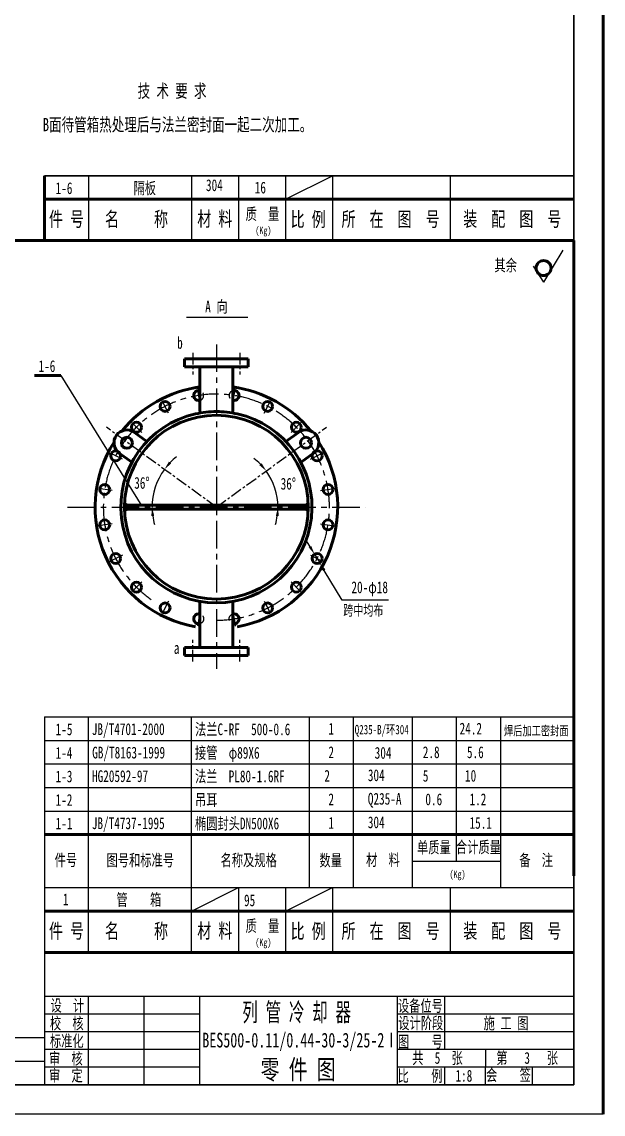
# Model space of a CAD drawing. Header units: millimetres. Extents: x 14092 to 63012, y 39469 to 71324.
# Drawn here: x 33193 to 34775, y 39595 to 42566 of the extents above; entities that cross this region are included whole.
import ezdxf
from ezdxf.enums import TextEntityAlignment as Align

# ---------------------------------------------------------------- set-up
doc = ezdxf.new("R2010")
doc.units = ezdxf.units.MM
for name, pattern in [('CENTER', [50.8, 31.75, -6.35, 6.35, -6.35]), ('CENTERX2', [4, 2.5, -0.5, 0.5, -0.5]), ('DASHEDX2', [38.1, 25.4, -12.7]), ('PHANTOM2', [31.75, 15.875, -3.175, 3.175, -3.175, 3.175, -3.175])]:
    doc.linetypes.add(name, pattern=pattern)
doc.layers.get('0').update_dxf_attribs({"lineweight": 60})
doc.layers.get('DEFPOINTS').update_dxf_attribs({"color": 1, "linetype": 'PHANTOM2', "lineweight": 30})
for name, color, linetype, lineweight in [('AA', 1, 'DASHEDX2', 30), ('CCX', 1, 'Continuous', 30), ('DD', 1, 'CENTER', 30)]:
    doc.layers.add(name, color=color, linetype=linetype, lineweight=lineweight)
doc.styles.add('HZ', font='SIMFANG.TTF', dxfattribs={"width": 0.7})
doc.styles.add('HZ123', font='SIMFANG.TTF', dxfattribs={"width": 0.7, "height": 2.5})
doc.styles.add('HZTXT', font='SIMFANG.TTF', dxfattribs={"width": 0.7, "height": 2.5})
doc.styles.add('WZ5', font='SIMFANG.TTF', dxfattribs={"width": 0.7})
doc.dimstyles.new('ISO-25$2', dxfattribs={"dimscale": 8, "dimtxt": 4, "dimasz": 3, "dimexe": 1.25, "dimexo": 0, "dimgap": 1.5, "dimtad": 2, "dimtih": 1, "dimtoh": 1, "dimdec": 0, "dimdsep": 46, "dimtxsty": 'HZ', "dimcen": 3, "dimadec": 0, "dimazin": 0, "dimtm": 1e-09, "dimtfac": 8, "dimtdec": 0, "dimtmove": 0, "dimatfit": 3, "dimfxl": 1, "dimarcsym": 0})
doc.dimstyles.new('ISO-25$3', dxfattribs={"dimscale": 8, "dimtxt": 4, "dimasz": 3, "dimexe": 1.25, "dimexo": 0, "dimgap": 1.5, "dimtad": 2, "dimtih": 1, "dimtoh": 1, "dimdec": 0, "dimdsep": 46, "dimtxsty": 'HZ', "dimcen": -2.5, "dimadec": 0, "dimazin": 0, "dimtm": 1e-09, "dimtfac": 8, "dimtdec": 0, "dimtmove": 0, "dimatfit": 3, "dimldrblk": 'NONE', "dimfxl": 1, "dimarcsym": 0})

# ---------------------------------------------------------------- blocks, each defined once
blk = doc.blocks.new('*D149')
at = {"layer": 'CCX', "color": 0, "lineweight": -2}
for p, q in [((33977.3, 41138.2), (33964.9, 41158.8)), ((33989.7, 41117.6), (34003.6, 41094.5)), ((34064.7, 40993), (34016, 41073.9)), ((34191.2, 40993), (34064.7, 40993))]:
    blk.add_line(p, q, dxfattribs=at)
at = {"layer": 'CCX', "color": 0}
for points in [[(33980.7, 41140.3), (33973.9, 41136.1), (33989.7, 41117.6)], [(34019.4, 41076), (34012.5, 41071.9), (34003.6, 41094.5)]]:
    blk.add_solid(points, dxfattribs=at)
at = {"layer": 'DEFPOINTS', "color": 0}
for p in [(33989.7, 41117.6), (34003.6, 41094.5)]:
    blk.add_point(p, dxfattribs=at)
at = {"layer": 'CCX', "color": 0, "insert": (34139.7, 41023.4), "char_height": 32, "attachment_point": 5, "style": 'HZ'}
blk.add_mtext('20-φ18', dxfattribs=at)
blk = doc.blocks.new('_None')
blk = doc.blocks.new('*D157')
at = {"layer": 'CCX', "color": 0, "lineweight": -2}
for start, end in [(44.2144, 52.4287), (360, 36), (343.5713, 351.7856)]:
    blk.add_arc((33722.6, 41245.7), 167.5, start, end, dxfattribs=at)
at = {"layer": 'CCX', "color": 0}
for points in [[(33845.8, 41365.1), (33839.7, 41359.9), (33858.2, 41344.2)], [(33884.5, 41222), (33892.5, 41221.5), (33890.2, 41245.7)]]:
    blk.add_solid(points, dxfattribs=at)
at = {"layer": 'DEFPOINTS', "color": 0}
for p in [(34021.9, 41463.1), (33886.5, 41280.5), (33317.9, 41245.7), (33722.6, 41245.7), (34128.3, 41245.7)]:
    blk.add_point(p, dxfattribs=at)
at = {"layer": 'CCX', "color": 0, "insert": (33918.3, 41309.3), "char_height": 32, "attachment_point": 5, "style": 'HZ'}
blk.add_mtext('36°', dxfattribs=at)
blk = doc.blocks.new('*D158')
at = {"layer": 'CCX', "color": 0, "lineweight": -2}
for start, end in [(128.2585, 136.1292), (144, 180), (187.8708, 195.7415)]:
    blk.add_arc((33722.6, 41245.7), 174.8, start, end, dxfattribs=at)
at = {"layer": 'CCX', "color": 0}
for points in [[(33599.7, 41364.3), (33593.5, 41369.4), (33581.2, 41348.4)], [(33545.5, 41221.5), (33553.4, 41222), (33547.8, 41245.7)]]:
    blk.add_solid(points, dxfattribs=at)
at = {"layer": 'DEFPOINTS', "color": 0}
for p in [(33423.4, 41463.1), (33562.9, 41316.8), (33317.9, 41245.7), (33722.6, 41245.7), (34128.3, 41245.7)]:
    blk.add_point(p, dxfattribs=at)
at = {"layer": 'CCX', "color": 0, "insert": (33520, 41311.5), "char_height": 32, "attachment_point": 5, "style": 'HZ'}
blk.add_mtext('36°', dxfattribs=at)

msp = doc.modelspace()

# ---------------------------------------------------------------- hatches: boundary and pattern name
h = msp.add_hatch(color=256)
h.paths.add_polyline_path([(33966.7, 41250.7), (33972.6, 41250.7, 0.005718), (33972.4, 41256.4)])
h.paths.add_polyline_path([(33966.7, 41240.7), (33972.4, 41235, 0.005718), (33972.6, 41240.7)])

# ---------------------------------------------------------------- linework, layer by layer
at = {"color": 7}
for p, q in [((34774.7, 44347), (34774.7, 39595)), ((28246.7, 41971), (34694.7, 41971)), ((31810.4, 41971), (33250.4, 41971)), ((34694.7, 41971), (34694.7, 40419)), ((34694.7, 41971), (34694.7, 40419)), ((34694.7, 40819), (34694.7, 40243))]:
    msp.add_line(p, q, dxfattribs=at)
at = {"lineweight": 35}
for p, q in [((34694.7, 44267), (34694.7, 39675)), ((34694.7, 39675), (28246.7, 39675))]:
    msp.add_line(p, q, dxfattribs=at)
for p, q in [((33254.7, 42147), (33254.7, 41971)), ((33254.7, 42083), (34694.7, 42083)), ((33636.1, 41649.1), (33636.1, 41627.1)), ((33636.1, 41649.1), (33730.9, 41649.1)), ((33636.1, 41649.1), (33636.1, 41627.1)), ((33636.1, 41649.1), (33636.1, 41627.1)), ((33636.1, 41649.1), (33730.9, 41649.1)), ((33809.2, 41649.1), (33714.4, 41649.1)), ((33809.2, 41649.1), (33714.4, 41649.1)), ((33809.2, 41649.1), (33809.2, 41627.1)), ((33809.2, 41649.1), (33809.2, 41627.1)), ((33809.2, 41649.1), (33809.2, 41627.1)), ((33636.1, 41627.1), (33730.9, 41627.1)), ((33677.6, 41627.1), (33677.6, 41505.7)), ((33809.2, 41627.1), (33714.4, 41627.1)), ((33767.6, 41627.1), (33767.6, 41505.7)), ((33533.7, 41424.3), (33499.7, 41449)), ((33911.6, 41424.3), (33945.6, 41449)), ((33492.5, 41367.7), (33458.5, 41392.4)), ((33952.8, 41367.7), (33986.7, 41392.4)), ((33472.7, 41250.7), (33972.6, 41250.7)), ((33472.7, 41240.7), (33972.6, 41240.7)), ((33472.9, 41256.4), (33478.6, 41250.7)), ((33472.9, 41235), (33478.6, 41240.7)), ((33972.4, 41256.4), (33966.7, 41250.7)), ((33972.4, 41235), (33966.7, 41240.7)), ((33677.6, 40864.2), (33677.6, 40985.7)), ((33767.6, 40864.2), (33767.6, 40985.7)), ((33636.1, 40842.2), (33636.1, 40864.2)), ((33636.1, 40842.2), (33636.1, 40864.2)), ((33636.1, 40842.2), (33636.1, 40864.2)), ((33636.1, 40864.2), (33730.9, 40864.2)), ((33809.2, 40864.2), (33714.4, 40864.2)), ((33809.2, 40842.2), (33809.2, 40864.2)), ((33809.2, 40842.2), (33809.2, 40864.2)), ((33809.2, 40842.2), (33809.2, 40864.2)), ((33636.1, 40842.2), (33730.9, 40842.2)), ((33636.1, 40842.2), (33730.9, 40842.2)), ((33809.2, 40842.2), (33714.4, 40842.2)), ((33809.2, 40842.2), (33714.4, 40842.2)), ((33254.7, 40355.2), (34696.3, 40355.2)), ((33254.7, 40147), (34694.7, 40147)), ((33254.7, 40035), (34694.7, 40035))]:
    msp.add_line(p, q)
at = {"lineweight": -3, "ltscale": 8}
for q in [(34665.8, 41944.6), (34584.9, 41900.9), (34584.9, 41900.9)]:
    msp.add_line((34613.1, 41857.7), q, dxfattribs=at)
at = {"color": 0}
msp.add_line((33227.7, 41603.5), (33299.7, 41603.5), dxfattribs=at)
at = {"lineweight": 30}
msp.add_line((33254.7, 40675.3), (33254.7, 39675), dxfattribs=at)
for centre, radius in [((34612.6, 41895.8), 20.3), ((33583, 41519.7), 13.5), ((33862.2, 41519.7), 13.5), ((33722.6, 41245.7), 250), ((33505.2, 41463.1), 13.5), ((33940.1, 41463.1), 13.5), ((33479.1, 41420.7), 15), ((33966.2, 41420.7), 15), ((33448.7, 41385.3), 13.5), ((33996.6, 41385.3), 13.5), ((33418.9, 41293.8), 13.5), ((34026.4, 41293.8), 13.5), ((33418.9, 41197.6), 13.5), ((34026.4, 41197.6), 13.5), ((34026.4, 41197.6), 13.5), ((33448.7, 41106.1), 13.5), ((33996.6, 41106.1), 13.5), ((33996.6, 41106.1), 13.5), ((33505.2, 41028.2), 13.5), ((33940.1, 41028.2), 13.5), ((33583, 40971.7), 13.5), ((33862.2, 40971.7), 13.5)]:
    msp.add_circle(centre, radius)
for centre, radius, start, end in [((33722.6, 41245.7), 330, 97.8375, 141.0513), ((33722.6, 41245.7), 330, 99.9464, 101.0058), ((33674.5, 41549.4), 13.5, 76.709, 283.291), ((33722.6, 41245.7), 330, 38.9487, 82.1625), ((33770.7, 41549.4), 13.5, 256.709, 103.291), ((33722.6, 41245.7), 260, 102.6639, 270), ((33722.6, 41245.7), 260, 102.6639, 104.0228), ((33722.6, 41245.7), 260, 90, 102.6639), ((33722.6, 41245.7), 260, 77.3361, 90), ((33722.6, 41245.7), 260, 270, 77.3361), ((33479.1, 41420.7), 35, 54, 234), ((33966.2, 41420.7), 35, 306, 126), ((33722.6, 41245.7), 330, 147.5464, 260.0536), ((33722.6, 41245.7), 330, 279.9464, 32.4536), ((33674.5, 40942), 13.5, 76.709, 283.291), ((33770.7, 40942), 13.5, 256.709, 103.291)]:
    msp.add_arc(centre, radius, start, end)
at = {"layer": 'AA'}
for centre in [(33674.5, 40942), (33770.7, 40942)]:
    msp.add_circle(centre, 13.5, dxfattribs=at)
for centre, start, end in [((33674.5, 41549.4), 283.291, 76.709), ((33770.7, 41549.4), 103.291, 256.709)]:
    msp.add_arc(centre, 13.5, start, end, dxfattribs=at)
at = {"layer": 'CCX'}
for p, q in [((34774.7, 39595), (34774.7, 44347)), ((34694.7, 41971), (34694.7, 42539)), ((33374.7, 42147), (33374.7, 41971)), ((33654.7, 42147), (33654.7, 41971)), ((33782.7, 42147), (33782.7, 41971)), ((33910.7, 42147), (33910.7, 41971)), ((33910.7, 42083), (34038.7, 42147)), ((34038.7, 42147), (34038.7, 41971)), ((34358.7, 42147), (34358.7, 41971)), ((33641, 41762.1), (33808.2, 41762.1)), ((33299.7, 41603.5), (33519.6, 41248.5)), ((33254.7, 40675.3), (34696.3, 40675.3)), ((33374.9, 40035), (33374.9, 40675.3)), ((33655.2, 40035), (33655.2, 40675.3)), ((33975.5, 40211), (33975.5, 40675.3)), ((34095.7, 40211), (34095.7, 40675.3)), ((34255.8, 40211), (34255.8, 40675.3)), ((34376, 40283.1), (34376, 40675.3)), ((34496.1, 40211), (34496.1, 40675.3)), ((33254.7, 40611.3), (34696.3, 40611.3)), ((33254.7, 40547.3), (34696.3, 40547.3)), ((33254.7, 40483.3), (34696.3, 40483.3)), ((33254.7, 40419.3), (34696.3, 40419.3)), ((34255.8, 40283.1), (34496.1, 40283.1)), ((34694.7, 39675), (34694.7, 40243)), ((33254.7, 40211), (34694.7, 40211)), ((33655.2, 40147), (33782.7, 40211)), ((33782.7, 40211), (33782.7, 40035)), ((33910.7, 40147), (34038.7, 40211)), ((33910.7, 40211), (33910.7, 40035)), ((34038.7, 40211), (34038.7, 40035)), ((34358.7, 40211), (34358.7, 40035)), ((34694.7, 40035), (33254.7, 40035)), ((34694.7, 40035), (33254.7, 40035)), ((33254.7, 40035), (34694.7, 40035)), ((33254.7, 40035), (34694.7, 40035)), ((33254.7, 40035), (34694.7, 40035)), ((34694.7, 39675), (34694.7, 40035)), ((34694.7, 39915), (33254.7, 39915)), ((33373.6, 39915), (33373.6, 39675)), ((33525.5, 39915), (33525.5, 39675)), ((33676.7, 39915), (33676.7, 39675)), ((34214.7, 39915), (34214.7, 39675)), ((34342.7, 39915), (34342.7, 39771)), ((33676.7, 39867), (33254.7, 39867)), ((34694.7, 39867), (34214.7, 39867)), ((33676.7, 39819), (33254.7, 39819)), ((34694.7, 39819), (34214.7, 39819)), ((31813.1, 39803.1), (33254.7, 39803.1)), ((33676.7, 39771), (33254.7, 39771)), ((34694.7, 39771), (34214.7, 39771)), ((34454.7, 39771), (34454.7, 39723)), ((31813.1, 39739.1), (33254.7, 39739.1)), ((33676.7, 39723), (33254.7, 39723)), ((34694.7, 39723), (34214.7, 39723)), ((34342.7, 39723), (34342.7, 39675)), ((34454.7, 39675), (34454.7, 39723)), ((34582.7, 39675), (34582.7, 39723)), ((34774.7, 39595), (28046.7, 39595))]:
    msp.add_line(p, q, dxfattribs=at)
at = {"layer": 'CCX', "lineweight": 35}
msp.add_line((33254.7, 42147), (34694.7, 42147), dxfattribs=at)
at = {"layer": 'DD', "linetype": 'CENTERX2', "ltscale": 30}
for p, q in [((33722.6, 41688.5), (33722.6, 40805.9)), ((33317.9, 41245.7), (34128.3, 41245.7))]:
    msp.add_line(p, q, dxfattribs=at)
at = {"layer": 'DD'}
for p, q in [((33658.6, 41665.6), (33658.6, 41606.1)), ((33786.7, 41665.6), (33786.7, 41606.1)), ((33677.7, 41529.3), (33671.3, 41569.6)), ((33767.6, 41529.3), (33774, 41569.6)), ((33592.3, 41501.5), (33573.7, 41537.9)), ((33853, 41501.5), (33871.6, 41537.9)), ((33519.6, 41448.7), (33490.7, 41477.6)), ((33925.7, 41448.7), (33954.6, 41477.6)), ((33722.6, 41245.7), (33423.4, 41463.1)), ((33722.6, 41245.7), (34021.9, 41463.1)), ((33466.8, 41376), (33430.4, 41394.6)), ((33978.5, 41376), (34014.9, 41394.6)), ((33439.1, 41290.6), (33398.7, 41297)), ((34006.2, 41290.6), (34046.6, 41297)), ((33439.1, 41200.8), (33398.7, 41194.4)), ((34006.2, 41200.8), (34046.6, 41194.4)), ((34006.2, 41200.8), (34046.6, 41194.4)), ((33466.8, 41115.3), (33430.4, 41096.8)), ((33978.5, 41115.3), (34014.9, 41096.8)), ((33978.5, 41115.3), (34014.9, 41096.8)), ((33519.6, 41042.6), (33490.7, 41013.7)), ((33925.7, 41042.6), (33954.6, 41013.7)), ((33592.3, 40989.8), (33573.7, 40953.4)), ((33853, 40989.8), (33871.6, 40953.4)), ((33677.7, 40962.1), (33671.3, 40921.7)), ((33767.6, 40962.1), (33774, 40921.7)), ((33658.6, 40825.8), (33658.6, 40885.3)), ((33786.7, 40825.8), (33786.7, 40885.3))]:
    msp.add_line(p, q, dxfattribs=at)
at = {"layer": 'DD', "linetype": 'CENTERX2', "ltscale": 30}
msp.add_arc((33722.6, 41245.7), 307.5, 270, 234.8577, dxfattribs=at)

# ---------------------------------------------------------------- texts
at = {"style": 'HZ123', "width": 0.7}
msp.add_text('1-6', height=32, dxfattribs=at).set_placement((33238.8, 41613.3))
at = {"layer": 'CCX'}
for s, height, style, width, p in [('技 术 要 求', 35.71, 'HZ', 0.7, (33508.4, 42359.8)), ('B面待管箱热处理后与法兰密封面一起二次加工。', 35.714, 'HZ', 0.7, (33250.5, 42268.2)), ('1-6', 32, 'HZ', 0.7, (33285.3, 42097.2)), ('隔板   ', 32, 'HZ', 0.7, (33497.3, 42097.4)), ('304', 32, 'HZ123', 0.7, (33694.3, 42105.3)), ('16', 32, 'HZ', 0.7, (33827, 42098.9)), ('质  量', 32, 'WZ5', 0.7, (33802.1, 42027.2)), ('件 号', 40, 'WZ5', 0.7, (33267.2, 42009.4)), ('  名     称', 40, 'WZ5', 0.7, (33381.5, 42009.1)), ('材 料', 40, 'WZ5', 0.7, (33670.7, 42009.8)), ('比 例', 40, 'WZ5', 0.7, (33924.5, 42008.7)), ('所  在  图  号', 40, 'WZ5', 0.7, (34063, 42009)), ('装  配  图  号', 40, 'WZ5', 0.7, (34394.1, 42009.4)), ('(Kg)', 20.02, 'HZ', 0.7, (33828.5, 41988.3)), ('(Kg)', 20.02, 'HZ', 0.7, (33828.5, 41988.3)), ('其余', 32, 'HZ', 0.7, (34479, 41887.5)), ('b', 32, 'HZ123', 0.7, (33615.9, 41676.4)), ('跨中均布', 28.57, 'HZ', 0.7, (34067.8, 40951.1)), ('a', 32, 'HZ123', 0.7, (33606.8, 40846.8)), ('1-5', 32, 'HZ', 0.7, (33285.3, 40625.5)), ('JB/T4701-2000', 32.036, 'HZ', 0.7, (33383.7, 40626.1)), ('法兰C-RF  500-0.6', 32, 'HZ', 0.7, (33664.5, 40625.6)), ('1', 32, 'HZ', 0.7, (34027.4, 40627.1)), ('Q235-B/环304', 25.6, 'HZ123', 0.7, (34098.9, 40628)), ('24.2', 32, 'HZ', 0.7, (34384.2, 40627.6)), ('焊后加工密封面', 25.6, 'HZ', 0.7, (34505, 40625)), ('1-4', 32, 'HZ', 0.7, (33285.3, 40561.5)), ('GB/T8163-1999', 32.036, 'HZ', 0.7, (33384.8, 40562.3)), ('接管  φ89X6', 32, 'HZ', 0.7, (33664.5, 40561.8)), ('2', 32, 'HZ', 0.7, (34027.4, 40563.3)), ('304', 32, 'HZ123', 0.7, (34153.2, 40561.6)), ('2.8', 32, 'HZ', 0.7, (34284.2, 40563.3)), ('5.6', 32, 'HZ', 0.7, (34404.2, 40563.3)), ('1-3', 32, 'HZ', 0.7, (33285.3, 40497.5)), ('HG20592-97', 32.04, 'HZ', 0.7, (33384.3, 40498.2)), ('法兰  PL80-1.6RF', 32, 'HZ', 0.7, (33664.5, 40497.7)), ('2', 32, 'HZ', 0.7, (34016.3, 40499.2)), ('304', 32, 'HZ123', 0.7, (34134.7, 40500.7)), ('5', 32, 'HZ', 0.7, (34284.1, 40499.2)), ('10', 32, 'HZ', 0.7, (34398.9, 40499.2)), ('1-2', 32, 'HZ', 0.7, (33285.3, 40433.5)), ('吊耳', 32, 'HZ', 0.7, (33664.5, 40433.7)), ('2', 32, 'HZ', 0.7, (34027.4, 40435.2)), ('Q235-A', 32, 'HZ123', 0.7, (34134.7, 40436.7)), ('0.6', 32, 'HZ', 0.7, (34291.1, 40435.2)), ('1.2', 32, 'HZ', 0.7, (34411.2, 40435.2)), ('1-1', 32, 'HZ', 0.7, (33285.3, 40369.5)), ('JB/T4737-1995', 32.036, 'HZ', 0.7, (33383.7, 40370.1)), ('椭圆封头DN500X6', 32, 'HZ', 0.7, (33664.5, 40369.6)), ('1', 32, 'HZ', 0.7, (34027.4, 40371.1)), ('304', 32, 'HZ123', 0.7, (34134.7, 40372.7)), ('15.1', 32, 'HZ', 0.7, (34411.2, 40371.1)), ('单质量', 32.04, 'HZ123', 0.7, (34268.5, 40304.6)), ('合计质量', 32.04, 'HZ123', 0.7, (34374.3, 40305.3)), ('件号', 32.04, 'HZ123', 0.7, (33282.7, 40270.1)), ('图号和标准号', 32.04, 'HZ123', 0.7, (33423.8, 40269.7)), ('名称及规格', 32.04, 'HZ123', 0.7, (33734.1, 40269.8)), ('数量', 32.04, 'HZ123', 0.7, (34003, 40269.2)), ('材  料', 32.04, 'HZ123', 0.7, (34129.9, 40270.5)), ('备  注', 32.04, 'HZ123', 0.7, (34546.5, 40269.8)), ('(Kg)', 20.02, 'HZ', 0.7, (34356.7, 40237.5)), ('1', 32, 'HZ', 0.7, (33305.3, 40163.2)), ('管    箱', 32, 'HZ', 0.7, (33450.6, 40162.2)), ('95', 32, 'HZ', 0.7, (33797.8, 40160.5)), ('件 号', 40, 'WZ5', 0.7, (33267.2, 40073.4)), ('  名     称', 40, 'WZ5', 0.7, (33381.5, 40073.1)), ('材 料', 40, 'WZ5', 0.7, (33670.7, 40073.8)), ('质  量', 32, 'WZ5', 0.7, (33802.1, 40091.2)), ('比 例', 40, 'WZ5', 0.7, (33924.5, 40072.7)), ('所  在  图  号', 40, 'WZ5', 0.7, (34063, 40073)), ('装  配  图  号', 40, 'WZ5', 0.7, (34394.1, 40073.4)), ('(Kg)', 20.02, 'HZ', 0.7, (33828.5, 40052.3)), ('设  计', 32, 'HZTXT', 0.7, (33271.5, 39874.7)), ('列 管 冷 却 器', 50, 'HZ123', 0.62, (33793.1, 39847.6)), ('设备位号', 32, 'HZTXT', 0.7, (34216.5, 39873.7)), ('设计阶段', 32, 'HZ', 0.7, (34217.5, 39826.9)), ('校  核', 32, 'HZTXT', 0.7, (33269.9, 39826.2)), ('施 工 图', 32, 'HZ', 0.7, (34449.5, 39826.5, 20)), ('标准化', 32, 'HZTXT', 0.7, (33269.9, 39778.2)), ('图    号', 32, 'HZ', 0.7, (34216.4, 39776)), ('审  核', 32, 'HZTXT', 0.7, (33267.5, 39730)), ('      零 件 图', 53.333, 'HZ123', 0.7, (33690.8, 39689.7)), ('共  5  张', 32, 'HZTXT', 0.7, (34255.4, 39732)), ('第   3   张', 32, 'HZTXT', 0.7, (34484.1, 39732)), ('审  定', 32, 'HZTXT', 0.7, (33267.5, 39684.3)), ('比    例', 32, 'HZ', 0.7, (34215.6, 39683.1)), ('会    签', 32, 'HZ', 0.7, (34456.1, 39685.5))]:
    msp.add_text(s, height=height, dxfattribs=dict(at, style=style, width=width)).set_placement(p)
at = {"layer": 'CCX', "style": 'HZTXT', "width": 0.7}
msp.add_text('1:8', height=32, dxfattribs=at).set_placement((34395.8, 39683.4), align=Align.CENTER)
at = {"layer": 'CCX', "insert": (33722.7, 41789.5), "char_height": 32.04, "attachment_point": 5, "style": 'HZ'}
msp.add_mtext('A 向', dxfattribs=at)
at = {"layer": 'CCX', "insert": (33684.3, 39816.4), "char_height": 40, "width": 933.851, "attachment_point": 1, "style": 'HZ'}
msp.add_mtext('BES500-0.11/0.44-30-3/25-2Ⅰ', dxfattribs=at)

# ---------------------------------------------------------------- dimensions: what is measured, and where the dimension line sits
at = {"layer": 'CCX'}
for base, line2, picture, middle in [((33886.5, 41280.5), ((33722.6, 41245.7), (34021.9, 41463.1)), '*D157', (33918.3, 41309.3)), ((33562.9, 41316.8), ((33722.6, 41245.7), (33423.4, 41463.1)), '*D158', (33520, 41311.5))]:
    dim = msp.add_angular_dim_2l(base=base, line1=((33317.9, 41245.7), (34128.3, 41245.7)), line2=line2, dimstyle='ISO-25$2', override={"dimazin": 2}, dxfattribs=at)
    dim.commit()
    dim.dimension.update_dxf_attribs({"geometry": picture, "text_midpoint": middle})
dim = msp.add_diameter_dim_2p(p1=(33989.7, 41117.6), p2=(34003.6, 41094.5), text='20-φ18', dimstyle='ISO-25$3', dxfattribs=at)
dim.commit()
dim.dimension.update_dxf_attribs({"geometry": '*D149', "text_midpoint": (34139.7, 40993), "dimtype": 163})

doc.saveas('drawing.dxf')
